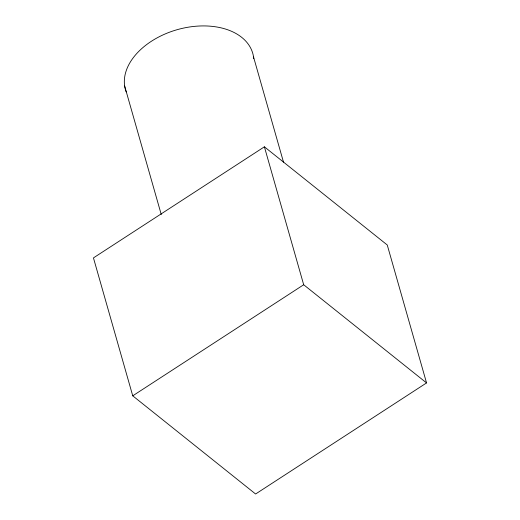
<?xml version="1.0" encoding="UTF-8"?>
<svg xmlns="http://www.w3.org/2000/svg" width="520" height="520" viewBox="0 0 520 520"><rect width="100%" height="100%" fill="white"/><g stroke="black" fill="none" stroke-linecap="round" stroke-linejoin="round"><path stroke-width="0.78" d="M264.394 146.816L93.451 257.894L132.743 395.824L255.606 494L426.55 382.922L387.257 244.992L264.394 146.816L303.687 284.752L426.55 382.922M132.743 395.824L303.687 284.752M253.558 57.031L283.511 162.175M124.651 86.021L161.258 214.533M126.178 91.903A66.203 43.518 -15.9 0 1 179.29 29.101A66.203 43.518 -15.9 0 1 253.741 58.539"/></g></svg>
